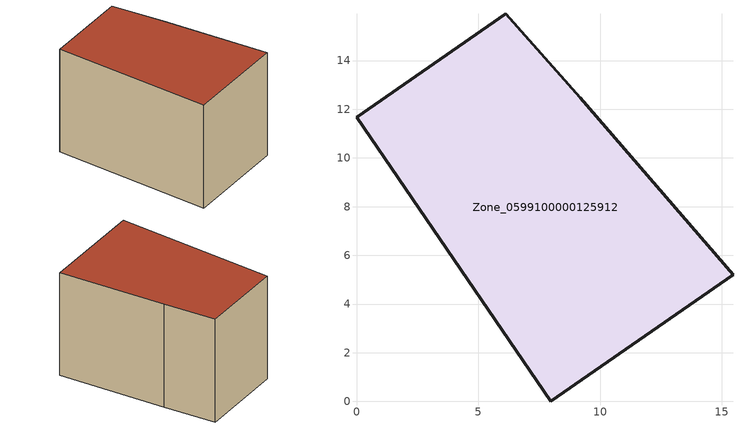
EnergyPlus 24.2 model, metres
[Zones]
Zone_0599100000125912
 floor ground (C_G): 7.97,0 0,11.66 6.13,15.93 9.19,12.47 15.46,5.2 z2.78
 wall outside (C_F): 0,11.66 7.97,0 15.46,5.2 9.19,12.47 6.13,15.93 0,11.66 z2.78:12.79
 roof outside (C_R): 15.46,5.2 9.19,12.47 6.13,15.93 0,11.66 7.97,0 z12.79
[BUILDING]
Pand.0599100000125912: North Axis=0; Terrain=City; Loads Convergence Tolerance Value=0.04; Temperature Convergence Tolerance Value=0.4; Solar Distribution=FullExterior; Maximum Number of Warmup Days=25; Minimum Number of Warmup Days=1
[Site:Location]
Rotterdam.The.Hague.AP_ZH_NLD Design_Conditions: Latitude=51.96; Longitude=4.45; Time Zone=1; Elevation=-4.5
[SITE:GROUNDTEMPERATURE:BUILDINGSURFACE]
18, 18, 18, 18, 18, 18, 18, 18, 18, 18, 18, 18
[MATERIAL] Thermal Absorptance=0.9; Solar Absorptance=0.7; Visible Absorptance=0.7
Name | Roughness | Thickness | Conductivity | Density | Specific Heat
G.TC.1946 | MediumSmooth | 0.15 | 1 | 540 | 1210
F.TC.1946 | Rough | 0.3 | 0.857143 | 1920 | 840
R.TC.1946 | MediumRough | 0.2 | 0.909091 | 1500 | 1000
[CONSTRUCTION]
C_G: G.TC.1946
C_F: F.TC.1946
C_R: R.TC.1946
[ZONE]
Zone_0599100000125912: Type=1; Multiplier=1; Ceiling Height=Autocalculate; Volume=Autocalculate; Floor Area=autocalculate; Part of Total Floor Area=Yes
[ZONEINFILTRATION:DESIGNFLOWRATE]
Infil_Zone_0599100000125912: Zone or ZoneList or Space or SpaceList=Zone_0599100000125912; Schedule=AlwaysOn; Design Flow Rate Calculation Method=Flow/Area; Flow Rate per Floor Area=0.003; Constant Term Coefficient=1; Temperature Term Coefficient=0; Velocity Term Coefficient=0; Velocity Squared Term Coefficient=0
[HVACTEMPLATE:ZONE:IDEALLOADSAIRSYSTEM]
Zone_0599100000125912: Maximum Heating Supply Air Temperature=50; Minimum Cooling Supply Air Temperature=13; Maximum Heating Supply Air Humidity Ratio=0.0156; Minimum Cooling Supply Air Humidity Ratio=0.0077; Heating Limit=NoLimit; Cooling Limit=NoLimit; Dehumidification Control Type=ConstantSensibleHeatRatio; Cooling Sensible Heat Ratio=0.7; Dehumidification Setpoint=60; Humidification Control Type=None; Humidification Setpoint=30; Outdoor Air Method=None; Outdoor Air Flow Rate per Person=0.00944; Outdoor Air Flow Rate per Zone Floor Area=0; Outdoor Air Flow Rate per Zone=0; Demand Controlled Ventilation Type=None; Outdoor Air Economizer Type=NoEconomizer; Heat Recovery Type=None; Sensible Heat Recovery Effectiveness=0.7; Latent Heat Recovery Effectiveness=0.65
[ZONECONTROL:THERMOSTAT]
ThermostatControl_Zone_0599100000125912: Zone or ZoneList=Zone_0599100000125912; Control Type Schedule=DualSetpointControlType; Control 1=Thermostat_Zone_0599100000125912; Temperature Difference Between Cutout And Setpoint=0
[THERMOSTATSETPOINT:DUALSETPOINT]
Thermostat_Zone_0599100000125912: Heating Setpoint Temperature Schedule=HeatingSetpoint_Zone_0599100000125912; Cooling Setpoint Temperature Schedule=CoolingSetpoint_Zone_0599100000125912
[SCHEDULE:COMPACT]
HeatingSetpoint_Zone_0599100000125912: Through: 12/31, For: AllDays, Until: 24:00, 21
CoolingSetpoint_Zone_0599100000125912: Through: 12/31, For: AllDays, Until: 24:00, 24
DualSetpointControlType: Through: 12/31, For: AllDays, Until: 24:00, 4
AlwaysOn: Through: 12/31, For: AllDays, Until: 24:00, 1
